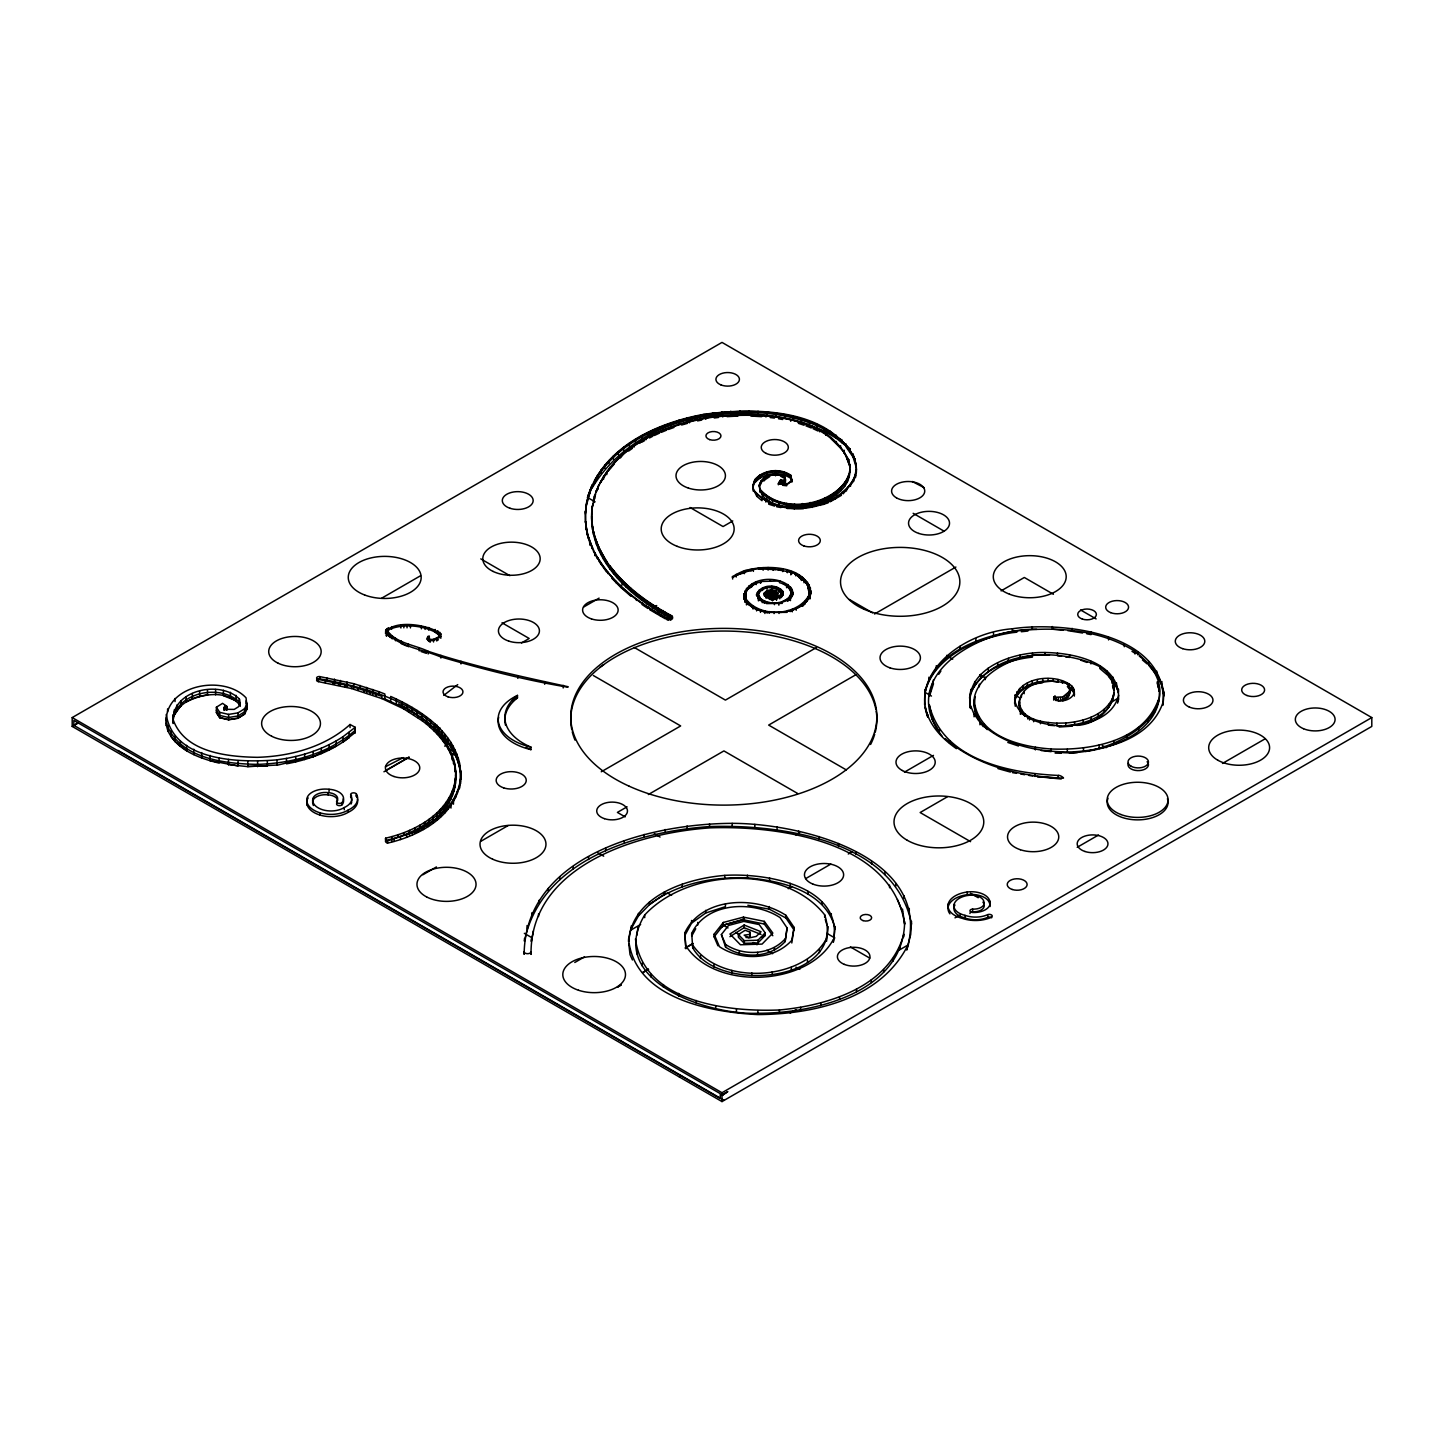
<?xml version="1.0" encoding="UTF-8"?>
<svg xmlns="http://www.w3.org/2000/svg" width="1444" height="1444" viewBox="0 0 1444 1444"><rect width="100%" height="100%" fill="white"/><g stroke="black" fill="none" stroke-linecap="round" stroke-linejoin="round"><path stroke-width="1.5" d="M439.193 634.62L438.416 637.057L433.579 639.313L430.258 639.493L428.489 638.302L429.319 636.118L428.236 636.226A2.04 1.173 0 0 0 427.821 636.678L426.666 639.06L429.139 640.739L433.218 640.522L439.554 637.49L440.817 633.844C429.68 624.819 394.934 619.133 385.71 631.894C399.049 646.822 421.991 649.132 439.752 656.551C481.809 668.933 524.677 679.98 567.781 687.2A2.04 1.173 0 0 0 568.232 686.766C521.988 676.694 473.794 666.442 428.182 651.298C415.078 644.927 395.963 643.284 387.209 630.505C401.631 622.779 425.691 625.126 439.193 634.62L439.193 637.273L438.272 633.194M440.817 638.302L440.817 633.844M911.543 921.398L910.695 934.503L906.724 950.062C934.773 855.895 800.391 823.279 732.18 823.351C651.786 823.549 525.093 854.018 524.136 954.34L524.136 951.668A3.448 1.986 0 0 0 527.547 953.69A3.448 1.986 0 0 0 531.031 951.722L531.031 954.394C529.966 865.479 638.086 832.701 710.195 827.863C778.027 825.427 892.518 841.022 904.648 924.196L902.482 909.034M585.47 522.818L585.452 510.923L585.542 521.934M609.928 568.99L609.928 565.867C626.01 587.185 648.103 603.249 671.514 615.667L671.514 618.808C631.479 597.924 588.213 560.723 591.805 511.05L591.805 514.19L592.329 505.96L591.805 512.53M591.661 519.28L591.805 511.537M1163.972 692.037L1163.016 705.105C1169.261 633.483 1063.632 621.137 1012.497 628.754C947.914 633.573 884.757 698.499 956.415 748.66M924.593 704.69L924.936 689.42M1036.756 629.349C983.508 627.31 894.107 674.655 942.318 736.494M745.411 594.747L746.223 591.246L746.223 601.986L746.223 599.314C760.338 617.851 796.384 616.209 808.478 596.083L808.478 598.755L809.344 591.426L807.81 585.163L808.875 588.683M810.716 594.26C808.658 566.481 769.832 564.622 748.75 569.73C742.469 569.604 720.123 583.719 740.989 573.286L753.858 569.55L750.862 571.03M745.988 937.571L749.653 937.066L750.014 932.174L745.176 930.261L738.371 934.557L738.371 937.228L744.346 943.347L757.938 942.896L765.176 935.495L765.176 932.824L759.147 924.539L743.804 921.398L728.516 925.46L721.368 934.557L725.61 947.156C743.516 959.033 770.32 957.932 785.139 941.578L787.088 927.951L780.085 917.608C753.587 900.208 706.513 901.778 691.694 933.42L692.705 947.715C717.867 994.104 847.123 982.064 824.668 914.792C784.128 863.638 687.434 868.819 644.71 914.973C604.729 981.108 708.805 1015.493 757.865 1013.255C814.615 1013.453 903.818 992.371 904.648 921.525M455.401 778.731L455.672 774.724C456.99 792.846 447.062 809.976 433.2 821.022L433.2 816.095C444.608 806.763 453.723 793.659 455.401 778.731L455.401 783.659M455.672 776.98C453.741 812.755 417.063 833.549 385.656 840.426L385.656 838.17C402.786 834.199 419.5 827.268 433.2 816.095M455.618 772.955C454.21 751.277 439.03 733.426 422.37 720.881L422.37 718.625C442.099 732.848 461.25 753.822 460.708 779.688L460.636 770.609L460.419 783.839L460.708 774.778M1055.149 751.728C1110.815 761.331 1205.289 705.719 1134.731 651.208C1098.722 628.591 1053.669 626.353 1012.497 631.425C977.263 637.436 934.449 653.554 924.936 692.091M1159.333 693.409C1159.983 713.769 1143.955 729.653 1127.132 738.552A96.676 55.811 0 0 1 1099.155 748.913M757.089 595.433L758.389 598.195L764.923 603.249L758.389 599.025L757.378 592.582C762.522 584.477 776.782 583.881 782.756 591.3L782.973 594.964L780.987 597.581L782.973 594.964M758.605 598.015L758.605 595.343L759.779 600.505L758.858 595.451M585.452 512.385L586.914 500.436L585.452 514.046M343.203 798.875A16.317 9.422 0 0 1 342.228 804.633A2.942 1.697 0 0 1 338.564 805.572A2.942 1.697 0 0 1 336.669 803.532L337.336 800.138A10.415 6.011 0 0 0 329.99 792.828L326.127 792.467A12.635 7.292 0 0 0 313.077 797.936L312.644 800.03A18.898 10.92 0 0 0 322.842 809.831A17.671 10.198 0 0 0 342.571 808.478L346.037 806.618A19.476 11.245 0 0 0 351.325 796.167L350.712 794.904A2.942 1.697 0 0 1 352.805 792.9A2.942 1.697 0 0 1 356.379 794.001L356.379 796.258A25.36 14.639 0 0 1 357.065 797.684M312.752 798.965L312.644 802.268A18.898 10.92 0 0 0 313.438 805.517M772.739 596.3L772.883 593.538L771.168 593.484L771.078 595.145L774.706 595.289L773.894 592.744L769.273 592.852L768.009 595.469L769.273 592.04L773.894 591.914L774.706 597.13M387.209 633.176L387.678 629.367M1015.276 706.297C1010.403 677.868 1054.337 671.099 1071.683 685.9C1081.412 696.188 1061.087 705.701 1053.831 698.138C1054.427 693.373 1057.188 700.34 1053.994 699.438L1053.994 696.766M1014.609 703.427L1015.15 695.557M1021.774 713.968C1014.193 701.658 1023.471 686.496 1036.738 683.68M1019.247 704.744L1019.789 698.156M1019.247 705.972L1019.789 702.055M826.528 941.344L828.26 926.669M835.21 926.488L833.314 942.192C844.523 885.461 765.374 872.826 724.762 875.389C685.9 878.674 632.31 895.803 628.537 941.47L631.335 925.803M426.106 826.239C442.622 815.409 458.181 799.471 460.419 778.93M460.419 781.168C455.383 816.401 419.139 836.004 387.515 843.115A3.899 2.256 0 0 1 385.656 840.426M759.345 484.967C760.194 508.342 793.099 508.432 810.301 505.581C828.405 502.368 850.48 490.238 849.993 469.264C844.361 507.115 782.756 517.746 759.923 490.617L759.345 484.967C762.017 474.715 776.619 471.61 784.814 477.043L785.428 479.787L783.839 480.924L780.717 479.805M855.769 476.051L856.364 469.426L853.53 481.267L843.115 493.866M970.982 689.311L969.592 697.47L970.603 708.499C963.022 668.554 1013.165 651.605 1045.023 652.526C1073.018 652.778 1118.54 661.803 1118.595 697.127M987.281 729.617C945.658 689.023 1010.872 650.287 1049.445 655.215M975.278 696.586L974.231 703.932L975.241 712.217L978.653 720.412M585.975 507.133L588.231 495.22L592.094 484.949L586.914 503.559M592.329 506.447L594.08 500.653M592.329 507.44L595.632 493.974M785.139 941.578L787.088 927.951M684.763 932.914L685.9 948.6L684.763 932.914C701.838 896.796 755.699 895.406 785.915 915.316L794.11 927.409L791.799 940.315C773.731 960.188 741.151 961.108 719.455 946.686L714.112 934.178L723.3 922.463L743.461 917.12L764.309 921.362L772.829 933.077L762.089 944.087L740.447 944.773L729.924 933.997L744.129 925.026L761.042 931.741L756.241 936.398L748.57 938.059L744.165 935.152L749.653 934.394M791.799 942.986L794.11 927.409M911.543 924.07C895.045 839.722 780.175 824.181 709.509 826.564C637.075 831.654 540.868 859.776 524.443 941.235L524.443 938.564M533.396 930.983L531.32 941.488L531.32 938.817M782.991 601.39L789.11 598.357L791.276 592.419L790.734 597.726L790.734 595.054C784.399 604.856 768.027 605.487 759.779 597.834M790.446 600.614L790.446 597.942L787.594 601.119L792.214 596.083L792.792 592.419L792.792 595.09L792.196 589.567C781.475 573.34 742.848 576.355 743.913 599.386M636.768 935.459L638.086 926.669M750.05 935.369L749.653 937.066L750.014 932.174M1055.293 696.098C1053.903 705.159 1067.567 699.004 1069.336 694.185L1069.607 687.597L1066.538 683.192L1067.585 683.788C1050.185 678.554 1023.958 679.456 1015.15 698.228M1069.336 694.185L1069.787 689.6M166.222 719.906C167.305 683.878 224.524 674.655 246.058 697.849L247.267 708.842L246.058 703.048M180.825 705.809L174.291 714.979L173.063 720.159C172.684 689.546 220.643 679.871 239.415 699.058L240.3 706.188L239.415 702.145C221.185 684.203 179.688 691.405 173.063 717.83M586.914 501.898C601.101 447.062 661.551 421.576 712.794 414.392C745.032 410.186 778.533 411.883 809.362 422.749C830.878 430.637 857.646 446.25 856.364 472.549M593.231 501.375L594.513 495.833L594.513 498.974M224.993 706.621C229.704 717.957 224.235 697.759 225.065 709.311L234.217 709.401L238.422 706.802L240.3 703.102M1112.385 698.625L1114.01 692.705C1112.349 715.628 1085.184 724.22 1065.726 725.682L1065.726 723.011C1083.343 721.477 1103.776 715.574 1112.385 698.625L1112.385 701.297M1118.649 695.268C1112.151 721.224 1079.769 726.747 1056.9 725.845L1056.9 723.173C1042.73 722.451 1021.125 719.906 1019.247 702.073M1117.566 701.91L1118.649 697.939M1117.566 703.138L1118.649 699.167M743.895 594.675L749.003 586.697L756.205 582.78L761.187 582.293M743.895 596.516L747.848 588.701L757.017 582.69L753.335 584.351M635.45 938.907C643.609 1002.461 728.209 1012.1 779.417 1009.97C827.953 1005.529 889.504 986.812 903.836 934.069L903.836 936.741M312.752 801.221L313.077 800.193A12.635 7.292 0 0 1 326.127 794.723L329.99 795.066A10.415 6.011 0 0 1 337.661 800.536M430.258 639.493L430.258 642.165L428.489 640.974L428.651 638.717M924.936 693.319C928.853 674.077 943.816 659.709 960.152 650.089A117.866 68.049 0 0 1 1012.497 632.653L1016.901 632.183M929.575 695.882L933.51 683.698M588.231 495.725C603.827 446.701 657.02 422.803 704.004 414.284C754.382 407.605 828.459 407.298 855.083 459.445M594.513 496.339C610.577 446.322 666.244 423.363 714.257 416.504C759.652 412.37 832.213 413.056 849.866 464.914M752.92 485.202L754.869 479.588C763.461 469.625 780.049 467.712 790.77 475.238L792.142 481.809L790.77 475.726C780.049 468.199 763.461 470.112 754.869 480.094M752.92 486.195C757.36 471.177 779.218 468.434 790.77 476.719M753.407 491.339L752.92 487.837L754.869 479.588M759.345 485.455C762.017 475.202 776.619 472.098 784.814 477.531M759.345 486.447L760.862 482.44L769.58 476.719L769.58 475.257M974.231 700.033C977.335 736.512 1020.98 746.873 1051.106 748.985C1090.437 750.627 1143.016 741.674 1158.377 699.853L1158.377 702.524M1163.016 702.434C1150.489 739.166 1106.393 750.104 1071.737 751.927C1039.319 752.306 1003.742 745.862 979.953 722.126L979.953 724.798M596.192 491.339C615.415 444.951 667.669 423.688 714.257 416.991C760.338 412.424 823.964 413.995 848.819 460.076M598.249 487.368L596.192 492.314L596.192 490.834M1015.15 699.474C1020.98 685.196 1038.759 682.073 1052.477 681.171M385.674 632.995L387.461 630.938M970.982 691.983C994.23 648.627 1058.127 647.869 1098.306 665.901C1130.76 684.546 1107.981 724.292 1076.682 725.375M769.724 594.35L770.428 592.87L769.724 597.022L769.724 594.35L775.049 595L776.349 593.177L774.814 591.318L771.349 590.578M592.094 488.072C640.775 406.269 764.399 394.248 841.852 440.185M227.286 706.658L222.575 703.354L216.383 707.217L216.383 712.632L219.723 717.74L228.603 719.816L237.917 718.318L244.541 714.22L244.541 708.805L247.267 703.427M244.541 714.22L247.267 708.625M802.702 603.592L802.702 606.263L809.958 596.282L809.958 598.953L810.86 590.578L808.55 599.025C802.268 608.014 790.879 611.534 780.428 612.437M207.485 694.943C194.344 696.477 180.013 702.416 174.291 715.195L174.291 709.78M684.763 935.586L691.568 923.149L705.719 912.987L725.429 906.651L725.429 903.98M695.737 928.745L691.694 936.091L691.694 933.42M631.335 928.474L638.374 916.038L649.475 904.612L665.955 892.988M906.724 947.39C878.854 999.88 812.467 1014.338 757.649 1014.572C709.473 1012.226 634.151 997.948 628.537 938.799M594.639 480.383C618.7 439.012 667.507 419.969 712.794 413.417C759.743 408.345 816.907 411.107 850.047 449.337M1055.546 697.199L1062.784 696.929L1069.336 691.514M336.669 803.532L337.336 802.395M759.923 492.278L759.923 489.137C781.511 514.226 830.499 506.339 847.411 478.794L847.411 481.935M761.963 499.173L761.963 500.653L756.8 496.339L753.66 489.931C777.738 519.046 833.982 511.194 853.53 479.787L853.53 481.267M784.814 477.043L785.428 480.78C782.612 484.57 778.894 478.09 778.388 484.769L780.699 479.552L781.366 483.614L785.428 482.44L785.428 479.3L783.063 480.69L780.843 480.058M780.699 480.04L778.388 483.776L786.673 484.787L792.142 480.816M692.705 947.715L692.705 945.044C720.231 985.747 802.575 981.559 826.528 938.672M833.314 939.521C807.756 986.559 715.051 990.746 685.9 945.946M938.78 674.294L940.892 671.027M606.787 472.928L600.704 482.476L600.704 480.996M775.049 595.831L776.349 594.007L774.814 592.148L771.349 591.408L771.349 589.657L766.782 590.65L764.255 593.069L764.255 595.722L769.832 592.654M773.1 597.04L776.168 596.553L777.991 593.159L775.897 590.632L771.349 589.657M776.349 593.177L775.049 597.672L775.049 595M776.168 596.553L777.991 593.159M757.378 593.412C762.522 585.307 776.782 584.694 782.756 592.13M757.378 595.253L760.555 590.416L767.414 587.365L775.933 588.592L782.756 593.971L782.756 591.3M763.515 588.52L758.858 592.78L758.605 596.173L762.233 600.83L765.717 601.661M766.114 598.213L766.114 595.542L772.45 598.159L776.511 597.726L781.439 593.971M779.76 597.04L781.439 594.802L781.258 591.535L779.291 589.332L775.933 588.592M607.996 471.376L614.422 463.777M717.921 945.784L714.112 936.849L723.3 925.135L744.544 918.926M651.406 431.666L648.573 435.131L648.573 431.991M738.371 934.557L744.346 940.676L757.938 940.224L765.176 932.824M355.17 727.271L354.719 733.119L355.17 727.271L350.062 724.491C324.972 747.053 290.479 756.331 257.357 757.324C227.34 756.8 184.922 752.45 173.19 719.798L173.19 722.884M355.17 730.357C328.546 753.714 292.392 763.334 257.592 764.363C224.939 763.84 178.912 758.804 166.367 723.227M355.17 732.487L342.932 742.162L342.932 736.747L354.719 727.704M754.869 482.729C763.461 472.766 780.049 470.834 790.77 478.379L791.673 481.773M764.255 593.881L766.782 591.462L771.349 590.488L775.897 591.462L777.991 593.971M765.789 595.939L765.789 593.267L767.811 591.354L767.811 594.025M765.789 594.098L767.811 592.184M800.788 606.318L806.528 601.661M620.397 457.947L623.573 453.633M753.66 490.437C778.406 520.472 841.04 511.79 855.48 474.661L855.48 477.783M721.368 934.557L725.61 944.484C743.516 956.361 770.32 955.26 785.139 938.907M443.759 695.394L457.73 684.618M732.541 576.463L732.668 579.044M732.668 577.185L733.714 576.986M778.388 483.289L786.673 484.3L792.142 480.329M722 1095.4L727.65 1091.718L722 1095.4L725.61 1092.783M632.364 448.344L628.7 450.997L628.7 449.517M349.105 737.559C330.965 751.62 308.89 759.652 286.49 763.822L286.49 758.407C306.399 754.725 325.929 747.902 342.932 736.747M788.045 610.415L788.045 611.227C797.918 608.935 809.958 602.274 809.344 590.596L809.218 596.029M385.656 838.17A3.899 2.256 0 0 0 387.515 840.877L412.515 832.719L433.019 821.094L433.019 823.351M600.09 667.092L603.664 664.673M438.416 639.728L436.611 640.937L436.611 638.266M835.21 929.16C826.6 891.183 780.969 880.678 747.414 877.844C713.192 876.634 677.146 883.313 649.475 904.612L649.475 901.94M830.156 501.79L841.419 495.31M729.924 936.669L744.129 927.698L761.042 934.412M216.383 707.217L219.723 712.325L228.603 714.401L237.917 712.903L244.541 708.805M244.541 714.022L237.917 718.101L228.603 719.599L219.723 717.524L216.383 712.415M421.449 829.163L424.626 827.25L424.626 822.322M656.695 605.541L652.814 607.816L652.814 604.675M641.569 442.351L644.674 440.564M449.788 751.403L452.423 749.887M72.2 717.578L722 342.408L1371.8 717.578L1371.8 726.422L722 1101.591L72.2 726.422L72.2 717.578L722 1092.729L1371.8 717.578M73.843 725.339L720.249 1098.541L720.249 1093.631L73.843 720.43L73.843 725.339L77.741 723.101M72.2 726.422L78.048 723.047M381.794 598.123L420.529 575.759M684.131 423.561L695.755 416.847M521.446 642.959L529.19 638.483L502.025 622.797M583.611 607.058L599.116 598.123M620.415 585.813L624.295 583.575M732.758 520.959L723.065 526.555L690.088 507.512M765.681 501.952L771.493 498.595M385.674 770.536L408.923 757.125M383.942 771.782L409.121 757.252M657.435 613.899L663.229 610.541M444.662 746.115L448.524 743.895M422.875 874.775L436.431 866.942M480.978 841.22L508.107 825.571M601.264 771.782L680.666 725.935L593.358 675.521M816.438 647.544L725.411 700.105L634.223 647.453M874.541 614.007L955.892 567.041M627.075 806.817L617.4 812.412L625.162 816.889M648.374 794.525L723.913 750.916L797.648 793.478M855.823 674.763L768.659 725.087L846.274 769.887M1001.071 590.885L1024.319 577.474L1053.416 594.278M574.784 962.48L584.459 956.885M630.956 930.044L640.631 924.449M795.77 834.885L799.651 832.646M904.431 772.161L933.474 755.374M617.4 987.082L621.263 984.844L617.599 987.191M642.58 972.534L648.374 969.177M685.178 947.932L692.921 943.455M720.051 927.806L723.913 925.568M642.779 972.66L648.591 969.303M685.395 948.058L693.138 943.582M720.249 927.932L724.13 925.694L728.011 927.932M788.243 888.692L792.106 886.454M805.662 878.62L830.841 864.09M848.278 854.018L852.159 851.779M947.246 796.871L920.135 812.539L970.585 841.653M1111.88 701.838L1117.692 698.481M679.384 1076.989L681.514 1075.762M790.175 1013.02L795.987 1009.681M898.836 950.296L908.511 944.701M954.989 917.861L960.801 914.521M1077.206 847.303L1098.523 835.011M1222.472 763.443L1265.088 738.841M433.417 727.541L437.243 725.267M451.936 755.519L454.643 753.967M451.737 755.086L454.445 753.569M451.611 754.851L454.318 753.335M449.066 750.194L451.737 748.732M436.431 730.285L440.33 728.173M451.286 754.237L454.012 752.757M801.384 605.957L805.192 603.917L805.192 601.245M336.235 746.079L313.186 756.566L277.013 765.266L277.013 759.851L286.49 758.407M649.457 437.965L652.706 436.268L652.706 434.788M385.386 766.8L403.327 757.577M239.415 699.058L239.415 704.473C226.203 689.709 201.835 693.625 186.023 702.145L186.023 696.73M778.857 603.339L787.594 600.289M776.511 598.556L780.987 596.751M654.421 435.474L659.529 433.092M736.223 575.181L745.05 572.618M1062.784 700.827L1068.307 697.145L1069.787 693.499A18.646 10.758 0 0 0 1069.607 691.514M661.298 432.352L666.623 430.15M989.718 900.948A18.519 10.704 0 0 0 967.155 892.013A24.801 14.314 0 0 0 948.221 903.98A23.555 13.61 0 0 0 962.264 918.348A25.36 14.639 0 0 0 991.107 917.409A2.942 1.697 0 0 0 991.703 915.099A2.942 1.697 0 0 0 987.732 914.63L985.873 915.388A19.476 11.245 0 0 1 967.065 915.983L962.859 914.738A17.671 10.198 0 0 1 954.069 904.449A18.898 10.92 0 0 1 966.668 895.623L970.224 895.154A12.635 7.292 0 0 1 983.526 900.442L984.212 902.662A10.415 6.011 0 0 1 974.736 909.106L972.642 909.106A2.942 1.697 0 0 0 969.953 910.821A2.942 1.697 0 0 0 972.696 912.5A16.317 9.422 0 0 0 989.718 900.948L989.718 903.619A16.317 9.422 0 0 1 990.097 906.543M991.703 917.77A2.942 1.697 0 0 0 987.732 917.301L985.873 918.059A19.476 11.245 0 0 1 967.065 918.655L961.253 916.796A17.671 10.198 0 0 1 954.069 907.121L954.069 904.449M761.602 936.921L765.176 935.495M668.482 429.464L674.005 427.442M822.611 504.714L828.423 502.638M744.31 571.86L749.346 570.542M790.121 611.606L793.063 609.909M971.27 912.048L974.736 911.778A10.415 6.011 0 0 0 984.212 905.334M687.543 423.345L681.64 424.987L681.64 423.507M782.305 603.357L766.457 603.61M772.829 935.748L764.309 924.034L743.461 919.792L723.3 925.135L723.3 922.463M701.712 420.096L697.596 420.89L697.596 419.41M787.07 612.346L769.129 612.418M760.627 581.481L779.977 580.993M768.009 594.639L771.547 596.462L776.168 595.722M1037.37 683.517L1042.712 682.669M763.262 568.431L748.75 569.73M774.706 594.459L771.078 594.332L772.883 594.368L772.648 592.816L772.702 595.578M1072.351 726.133L1059.102 727.036M718.516 417.478L714.257 417.966L714.257 416.504M772.323 599.892L777.161 598.538L772.323 599.892L769.237 599.242M1021.305 631.732L1027.911 631.046M166.222 714.491C173.533 761.493 239.993 762.955 277.013 759.851M228.459 764.616L247.79 766.62L277.013 765.049M727.09 416.648L737.902 416.053M267.357 766.024L247.79 766.403M787.124 508.487L803.424 508.649L803.424 507.187M772.648 593.646L770.428 593.701L769.724 595.181L771.944 595.506M770.428 595.542L772.648 595.488M1056.9 723.173L1065.726 723.011M945.387 738.768C977.606 766.638 1021.269 776.511 1062.874 778.135C1066.177 778.948 1055.456 771.547 1058.524 778.117L1037.117 776.601L1061.232 779.002M773.045 568.449L758.208 567.997M776.024 569.64L758.515 568.846M750.898 416.053L761.656 416.666M939.43 729.364L939.43 732.036L932.535 719.816L929.232 704.564C942.228 760.122 1009.807 773.244 1058.524 775.446M1061.286 725.863C1043.85 724.798 1018.291 719.942 1014.609 699.528M1054.752 725.682L1048.362 725.177L1048.362 722.505M1063.362 630.216L1052.387 629.223L1052.387 626.552M1067.748 630.613L1082.639 633.013M782.72 569.766L772.865 569.315M1041.268 750.555L1051.106 751.656L1051.106 748.985M782.54 485.274L786.673 485.78L786.673 484.3M210.156 760.609L238.043 765.988L238.043 760.591M770.175 417.551L774.399 418.074L774.399 416.612M1061.521 656.28L1057.513 655.72L1057.513 653.049M1065.528 656.839L1069.535 657.417L1069.535 654.746M744.761 602.22L744.761 599.549C749.544 608.249 760.194 611.299 769.417 612.382M759.797 610.487L767.54 612.978M422.37 720.881L403.67 708.86L381.974 698.625L381.974 696.369L351.56 686.297L318.456 679.402A2.509 1.444 0 0 1 316.723 677.597A2.509 1.444 0 0 1 319.846 676.604L353.654 683.662L378.87 691.676L384.844 693.986L384.844 698.914L405.367 708.499M381.974 698.625L351.56 688.553L318.456 681.64A2.509 1.444 0 0 1 316.723 679.853A2.509 1.444 0 0 1 319.846 678.861C373.599 688.644 444.788 708.571 460.239 768.713M791.637 572.293L777.594 569.802M1012.443 772.63L1016.54 773.316M1020.637 774.02L1024.735 774.724M1028.832 775.41L1032.929 776.114M778.533 418.778L782.666 419.5L782.666 418.02M747.848 905.244L769.327 909.178L785.915 917.987L794.11 930.08M776.655 506.754L780.969 507.566M1086.827 633.826L1091.032 634.62L1091.032 631.949M764.255 593.069L764.652 595.885L767.703 598.105L772.45 598.989M771.349 592.329L775.897 593.303L777.991 595.812M771.349 593.249L774.814 593.989L776.349 595.849M764.923 602.419L769.887 602.671M167.937 730.935C177.161 750.393 199.561 758.353 219.127 763.1L219.127 757.685M764.851 611.66C756.873 609.837 746.656 605.884 745.411 596.643M997.93 768.587L1010.367 772.053M235.968 695.304L235.968 700.701L223.423 695.701L223.423 690.286M810.373 588.538C806.961 578.394 796.204 573.503 786.637 570.849L786.637 571.662M774.67 506.104L768.731 504.173L768.731 502.692M804.109 425.24L798.514 423.381L798.514 421.919M1007.804 742.451L1018.489 746.006M366.758 692.416L366.505 687.416M421.016 651.497L426.395 653.356M792.196 590.397L787.774 585.307L779.327 582.6M1080.798 660.179L1086.899 662.435M383.707 698.463L384.844 698.914M805.969 425.854L811.275 427.965M406.63 645.991L401.342 643.699L401.342 641.028M460.636 772.865C458.795 734.671 422.334 710.502 390.674 696.441L390.674 701.351M813.044 428.669L818.026 431.016M440.817 636.515L435.204 632.129L435.204 629.458M850.245 449.283L836.383 438.38L823.91 430.727L823.91 427.586M912.193 481.466L924.178 487.693M398.49 703.878C427.225 718.228 458.452 744.165 455.672 779.652M798.225 575.705L794.705 573.828L806.185 582.564L810.86 593.249M784.814 478.524L781.168 476.52L781.168 475.04M593.159 550.561L597.563 558.954L597.563 557.492C613.79 584.333 639.836 603.754 667.128 618.321A3.177 1.841 0 0 0 671.622 618.267A3.177 1.841 0 0 0 671.514 615.667M649.728 609.711L665.467 618.898M791.276 593.249L789.128 587.275L783.28 584.008M594.784 555.597L594.784 552.474C609.909 582.383 638.284 603.213 667.128 618.808A3.177 1.841 0 0 0 671.622 618.754A3.177 1.841 0 0 0 671.514 616.155C637.364 597.996 603.195 570.705 593.484 531.428L593.484 534.569M738.389 412.406L742.27 414.645M913.149 513.306L944.196 531.23M1080.581 609.964L1096.104 618.916M849.325 599.441L872.609 612.888M946.903 655.775L952.715 659.132M979.88 674.817L985.711 678.175M1014.807 694.979L1020.619 698.354M1102.259 745.483L1106.14 747.721M587.329 497.386L595.09 501.862M756.259 594.928L760.14 597.166M925.622 692.705L931.452 696.062M480.798 558.882L509.894 575.687M970.476 893.258L978.238 897.735M654.258 833.693L660.07 837.051M827.087 933.474L834.849 937.95M850.354 946.921L869.757 958.112M597.87 852.808L603.7 856.166M667.724 893.132L671.604 895.37M735.772 932.409L739.653 934.665M753.226 942.499L757.107 944.737M766.818 950.332L772.63 953.708M795.915 967.137L799.796 969.375M524.334 933.347L532.096 937.824M118.011 750.411L420.745 925.207M421.395 925.568L724.13 1100.364M1131.97 651.352L1135.814 653.663M413.887 713.354L417.172 715.394L417.172 710.466M417.551 715.628L421.883 718.534L421.883 713.607M1118.504 689.113L1118.504 691.784L1112.728 679.492L1099.805 668.5L1099.805 665.828M387.263 629.999L388.147 635.306L392.299 638.826L392.299 636.154M849.866 465.889L844.144 451.701L831.383 438.994L831.383 437.514M1074.228 690.106L1074.426 694.835L1073.325 690.665L1069.282 686.586L1069.282 683.914M1069.282 687.831L1073.325 691.893L1074.426 696.062M1139.298 656.136C1151.897 665.323 1162.637 678.662 1163.972 694.708M1142.421 659.962L1147.096 663.879M786.601 585.867L792.196 592.239M611.877 576.824L611.877 578.286L620.848 587.455L630.92 596.21L630.92 594.729M1108.505 676.424L1116.537 686.803L1118.504 693.012M804.019 580.921L807.557 584.892L807.557 582.221M1148.648 665.179L1156.77 675.07L1161.897 685.413L1163.972 695.936M1019.915 706.098L1019.915 708.769L1023.724 715.177M856.364 469.914L856.22 464.156L856.22 467.296L853.025 456.954L846.256 447.207L846.256 444.066M1067.369 686.532L1068.741 688.283L1068.741 685.611M606.57 571.986L598.592 560.615M970.603 705.827L974.068 714.13L983.22 726.621M386.071 635.396L386.649 636.244L386.649 633.573M216.383 710.304L219.723 715.412L228.603 717.487L237.917 715.989L244.541 711.892L247.267 706.513L246.058 700.918M759.923 489.624C782.197 515.58 836.906 506.79 849.18 474.083L849.18 477.224M807.81 585.993L806.185 582.564M606.606 561.608L598.52 546.987L594.802 536.987M350.712 794.904L351.325 798.424A19.476 11.245 0 0 1 351.794 800.68M592.347 547.89L588.538 537.114L590.271 545.417L590.271 542.276L594.784 552.962M632.436 959.971L630.017 954.538L628.79 943.654M897.41 899.486L902.482 911.706M856.22 464.661L853.025 453.831L853.025 456.954M846.906 457.983L849.523 465.943M807.81 587.834L809.344 593.267M1112.566 685.178L1113.866 689.257L1113.866 686.586M1112.566 686.405L1113.866 690.485M743.913 596.715L744.761 600.361L748.858 604.747M825.264 919.449L827.069 925.387M166.367 725.357L167.937 731.151L167.937 725.736M784.814 480.184L785.428 482.44M925.135 706.802L927.355 715.249M925.135 708.047L927.355 716.495M588.538 537.601L587.167 531.915L588.087 538.522M792.196 589.567L792.792 593.249M791.276 595.09L790.482 586.878M1157.276 681.712L1159.333 692.181L1159.333 689.51M1157.276 682.94L1158.088 687.127M593.484 532.908L591.896 521.266L591.896 524.389M587.167 532.403L586.174 526.681L587.167 535.038M765.789 593.267L766.114 596.372L768.623 597.365M753.66 491.411L752.92 484.715L752.92 487.837M970.35 707.632C966.415 689.113 982.245 673.716 997.678 666.532A74.998 43.302 0 0 1 1032.424 657.128M586.174 529.822L585.542 521.428L587.167 533.396L592.347 548.882L592.347 547.402M1069.787 692.272L1069.607 687.597M591.661 516.158L591.896 522.728M849.993 472.405L849.866 464.427L849.866 467.549M173.063 714.744L173.154 723.534M166.222 717.578L166.367 725.574L166.367 720.159M743.895 593.845L743.913 597.545M1161.897 681.514L1161.897 684.185M1156.77 671.171L1156.77 673.843M1154.46 709.816L1154.46 712.488M1148.648 661.28L1148.648 663.951M1147.763 719.094L1147.763 721.765M1138.558 727.433L1138.558 730.104M1137.746 652.146L1137.746 654.818M1134.731 651.208L1134.731 653.879M1127.132 734.653L1127.132 737.324M1124.262 644.06L1124.262 646.731M1116.537 682.904L1116.537 685.575M1113.847 740.555L1113.847 743.227M1112.728 676.821L1112.728 679.492M1111.916 680.467L1111.916 683.138M1109.1 704.167L1109.1 706.838M1108.559 637.255L1108.559 639.927M1107.115 671.081L1107.115 673.752M1104.335 709.203L1104.335 711.874M1099.155 744.996L1099.155 747.667M1098.252 713.589L1098.252 716.26M1091.086 717.217L1091.086 719.888M1090.96 661.262L1090.96 663.933M1083.487 747.92L1083.487 750.591M1083.09 720.033L1083.09 722.704M1074.553 721.964L1074.553 724.635M1073.325 687.994L1073.325 690.665M1072.134 628.339L1072.134 631.01M1071.683 685.9L1071.683 688.571M1068.307 693.246L1068.307 695.918M1067.315 749.237L1067.315 751.909M1066.791 694.744L1066.791 697.416M1064.914 695.99L1064.914 698.661M1062.784 696.929L1062.784 699.6M1062.405 680.629L1062.405 683.301M1060.528 697.578L1060.528 700.232M1058.253 697.921L1058.253 700.593M1058.037 679.474L1058.037 682.146L1053.217 681.424L1053.217 678.752M1056.124 697.975L1056.124 700.647M1055.889 697.705L1055.889 700.376M1054.661 696.207L1054.661 698.878M1053.705 697.416L1053.705 700.087M1048.055 678.499L1048.055 681.171M1045.023 652.526L1045.023 655.197M1042.712 678.77L1042.712 681.442M1040.42 721.079L1040.42 723.751M1037.37 679.601L1037.37 682.272M1035.366 747.216L1035.366 749.887M1034.987 773.785L1034.987 776.457M1033.633 719.094L1033.633 721.747M1032.424 653.229L1032.424 655.901M1032.316 626.678L1032.316 629.349M1032.189 681.008L1032.189 683.68M1029.482 717.325L1029.482 719.996M1027.767 716.296L1027.767 718.968M1027.37 682.976L1027.37 685.647M1024.698 713.715L1024.698 716.386M1024.139 691.062L1024.139 693.734M1023.092 685.467L1023.092 688.138M1021.774 710.069L1021.774 712.74M1021.449 694.438L1021.449 697.109M1020.366 711.675L1020.366 714.347M1020.096 655.161L1020.096 657.832M1019.518 688.445L1019.518 691.116M1016.829 691.838L1016.829 694.51M1012.497 628.754L1012.497 631.425M1008.381 658.32L1008.381 660.991M997.678 662.634L997.678 665.305M993.49 632.761L993.49 635.414M988.274 668.031L988.274 670.702M987.732 914.63L987.732 917.301M985.133 677.019L985.133 679.691M984.357 724.274L984.357 726.946M980.53 674.384L980.53 677.056M979.303 684.149L979.303 686.821M978.653 716.513L978.653 719.184M975.873 638.609L975.873 641.28M975.241 708.318L975.241 710.989M974.682 681.532L974.682 684.203M974.068 714.13L974.068 716.802M972.642 909.106L972.642 911.778M967.155 892.013L967.155 894.684A24.801 14.314 0 0 0 948.221 906.651A23.555 13.61 0 0 0 949.917 913.871M964.971 915.334L964.971 918.005M960.152 646.19L960.152 648.861M949.556 740.682L949.556 743.353M948.221 903.98L948.221 906.651M946.795 655.305L946.795 657.977M936.272 665.738L936.272 668.41M933.51 679.799L929.575 694.654L929.575 691.983M932.535 717.145L932.535 719.816M928.889 677.2L928.889 679.871M927.914 714.69L927.914 717.361M909.287 908.366L909.287 911.038M903.998 895.623L903.998 898.294M900.027 946.416L900.027 949.087M895.822 883.403L895.822 886.074M893.276 958.329L893.276 961M889.576 885.082L889.576 887.753M884.955 871.905L884.955 874.577M883.638 969.556L883.638 972.227M871.58 861.31L871.58 863.981M871.31 979.862L871.31 982.534M856.509 988.996L856.509 991.667M855.985 851.798L855.985 854.469M855.083 458.939L855.083 462.08M850.552 484.769L850.552 486.231M850.047 448.849L850.047 451.99M848.819 459.589L848.819 462.73M846.509 489.462L846.509 490.942M844.668 483.343L844.668 486.466M844.144 450.221L844.144 453.344M841.672 439.517L841.672 442.658M840.986 487.621L840.986 490.761M840.607 445.763L840.607 447.243M839.542 996.757L839.542 999.429M838.423 843.495L838.423 846.166M836.383 435.24L836.383 438.38M836.329 441.521L836.329 443.001M836.383 491.574L836.383 494.714M835.372 497.765L835.372 499.245M831.311 913.619L831.311 916.29M830.914 495.13L830.914 498.27M830.444 431.251L830.444 434.391M825.806 433.778L825.806 435.258M824.668 498.18L824.668 501.303M824.668 914.792L824.668 917.463M821.997 901.688L821.997 904.359M820.679 503.92L820.679 505.4M820.752 1002.948L820.752 1005.62M819.669 430.33L819.669 431.81M819.47 949.971L819.47 952.625M819.217 836.527L819.217 839.199M817.755 500.653L817.755 503.776M816.871 424.247L816.871 427.388M812.286 505.96L812.286 507.44M810.373 587.708L810.373 590.379M810.301 502.458L810.301 505.581M809.362 421.269L809.362 424.41M809.254 584.91L809.254 587.582M808.875 587.852L808.875 590.524M807.99 891.417L807.99 894.089M807.467 959.737L807.467 962.408M807.124 598.737L807.124 601.408M805.319 579.658L805.319 582.329M804.019 580.109L804.019 582.762M802.557 577.275L802.557 579.947L799.308 577.762L799.308 575.091M802.485 503.541L802.485 506.663M801.456 418.652L801.456 421.792M801.348 577.799L801.348 580.47M800.554 1007.389L800.554 1010.06M798.658 830.968L798.658 833.639M796.204 607.599L796.204 610.27M795.662 573.16L795.662 575.813M794.525 503.83L794.525 506.952M794.344 507.512L794.344 508.992M793.225 416.413L793.225 419.536M792.287 609.169L792.287 611.841M792.214 596.083L789.11 600.199L789.11 597.527M791.637 571.463L791.637 574.134M791.33 967.209L791.33 969.863M790.807 572.203L790.807 574.874M790.734 419.789L790.734 421.269M790.77 475.238L790.77 478.379M790.175 883.331L790.175 886.002M787.774 584.477L787.774 587.148M787.305 570.055L787.305 572.726M786.673 503.288L786.673 506.411M786.601 585.037L786.601 587.708M785.915 915.316L785.915 917.987M784.706 414.536L784.706 417.677M784.254 471.665L784.254 474.805M784.146 480.238L784.146 483.379M783.839 480.437L783.839 483.578M783.478 480.581L783.478 483.722M783.063 480.69L783.063 483.83M782.72 568.936L782.72 571.607M782.612 480.726L782.612 483.866M782.161 480.708L782.161 483.83M781.745 480.617L781.745 483.758M781.366 480.473L781.366 483.614M781.258 591.535L781.439 596.643M781.06 480.292L781.06 483.415M780.482 588.773L780.482 591.444M779.76 596.21L779.76 598.881M779.417 1009.97L779.417 1012.641M779.218 501.898L779.218 505.039M779.291 589.332L779.291 592.004M778.857 602.509L778.857 605.18M778.876 611.787L779.038 613.465M777.089 826.907L777.089 829.578M776.637 586.986L776.637 589.657M776.511 597.726L776.511 600.397M775.969 413.038L775.969 416.179M775.897 590.632L775.897 593.303M775.446 470.563L775.446 473.704M775.572 474.354L775.572 475.816M774.814 591.318L774.814 593.989M774.381 602.96L774.435 604.657M774.435 947.86L774.435 950.531M774.128 611.877L774.074 613.574M773.894 591.914L773.894 594.585L769.273 594.711L769.273 592.04M773.045 567.636L773.045 570.29M772.468 499.696L772.468 502.819M772.45 598.159L772.45 600.83M772.233 593.863L772.233 596.534L771.078 597.004L771.168 593.484M772.269 971.722L772.269 974.393M771.89 586.192L771.89 588.863M770.374 579.658L770.32 581.372M769.598 877.844L769.598 880.515M769.417 611.552L769.129 613.231M769.327 906.507L769.327 909.178M768.082 567.438L768.082 570.109M767.071 411.937L767.071 415.06M766.782 496.736L766.782 499.877M766.963 586.517L766.963 589.17M766.782 590.65L766.782 593.322M766.692 471.881L766.692 475.022M765.952 415.547L765.952 417.027M764.851 610.83L764.851 613.501M764.399 477.585L764.399 480.726M764.309 921.362L764.309 924.034M763.118 567.564L763.118 570.236M762.576 587.816L762.576 590.488M762.486 493.162L762.486 496.285M762.233 600L762.233 602.671M760.862 480.978L760.862 484.101M760.627 580.65L760.627 583.322M760.519 609.711L760.519 612.382M759.562 475.112L759.562 478.253M759.255 589.946L759.255 592.618M758.389 598.195L758.389 600.866M758.046 411.197L758.046 414.32M757.938 940.224L757.938 942.896M757.865 1010.583L757.865 1013.255M757.595 952.444L757.595 955.116M757.378 414.843L757.378 416.323M757.378 592.582L757.089 596.264M756.8 494.859L756.8 496.339M756.566 608.231L756.566 610.902M756.205 581.95L756.205 584.621M755.645 608.917L751.963 606.985M754.815 824.362L754.815 827.033M753.389 568.719L753.389 571.391M753.064 606.39L753.064 609.061M752.288 583.701L752.288 586.372L749.003 588.538L749.003 585.867M751.801 972.877L751.801 975.548M750.23 586.372L746.476 591.011L746.476 588.34M748.967 410.818L748.967 413.959M747.812 601.877L747.812 604.549M747.414 875.172L747.414 877.844M746.44 602.238L746.44 604.91M745.411 593.917L745.411 599.314M744.761 591.029L744.761 593.701M744.31 571.03L744.31 573.701M744.346 940.676L744.346 943.347M744.129 925.026L744.129 927.698M743.461 917.12L743.461 919.792M739.851 410.818L739.851 413.959M739.364 951.235L739.364 953.906M736.44 1009.194L736.44 1011.865M736.223 574.369L736.223 577.04M732.18 823.351L732.18 826.022M731.765 970.44L731.765 973.112M731.404 414.825L731.404 416.305M730.754 411.179L730.754 414.302M725.61 944.484L725.61 947.156M724.762 875.389L724.762 878.06M722.776 415.493L722.776 416.973M722 1092.729L722 1101.591M721.729 411.883L721.729 415.006M715.701 1005.8L715.701 1008.472M714.112 934.178L714.112 936.849M714.04 964.592L714.04 967.263M712.794 412.912L712.794 416.053M709.509 823.892L709.509 826.564M705.845 417.803L705.845 419.283M705.719 910.316L705.719 912.987M704.004 414.284L704.004 417.424M700.502 955.838L700.502 958.509M697.741 922.391L697.741 925.062M696.261 1000.493L696.261 1003.165M695.358 415.98L695.358 419.103M691.568 920.478L691.568 923.149M689.51 421.323L689.51 422.803M687.091 825.95L687.091 828.621M686.929 417.966L686.929 421.106M682.272 884.071L682.272 886.742M678.716 420.24L678.716 423.381M678.662 993.364L678.662 996.035M670.756 422.803L670.756 425.944M667.128 618.321L667.128 619.801A3.177 1.841 0 0 0 668.572 620.252M665.233 829.488L665.233 832.159M664.944 612.057L664.944 615.18M664.276 892.031L664.276 894.702M663.446 984.591L663.446 987.263M663.067 425.619L663.067 428.76M660.522 614.693L660.522 616.173M657.832 608.05L657.832 611.191M655.666 428.688L655.666 431.828M651.136 974.447L651.136 977.119M647.977 607.058L647.977 608.538L642.057 604.549L642.057 603.069M646.948 600.722L646.948 603.863M646.208 438.182L646.208 439.662M644.71 914.973L644.71 917.644M644.204 834.415L644.204 837.087M642.165 963.202L642.165 965.874M641.822 435.528L641.822 438.651M641.407 596.715L641.407 599.856M640.035 441.774L640.035 443.254M638.374 913.366L638.374 916.038M636.858 951.235L636.858 953.906M636.371 598.953L636.371 600.433M636.1 592.6L636.1 595.722M635.396 439.265L635.396 442.387M634.187 445.564L634.187 447.026M631.046 588.376L631.046 591.517M629.331 443.182L629.331 446.322M626.263 584.044L626.263 587.185M624.277 840.697L624.277 843.368M623.627 447.297L623.627 450.42M621.75 579.64L621.75 582.762M620.848 585.975L620.848 587.455M618.321 451.557L618.321 454.698M617.527 575.127L617.527 578.268M616.209 581.445L616.209 582.925M613.375 455.979L613.375 459.12M613.574 570.542L613.574 573.665M610.415 466.827L610.415 468.289M608.827 460.546L608.827 463.668M607.834 572.095L607.834 573.575M606.787 471.448L606.787 474.589M606.606 561.12L606.606 564.243M605.668 848.188L605.668 850.859M604.675 465.221L604.675 468.361M603.556 476.177L603.556 479.318M603.574 556.301L603.574 559.442M600.921 470.022L600.921 473.163M600.884 551.428L600.884 554.55M600.668 562.438L600.668 563.9M598.249 485.888L598.249 489.029M598.52 546.5L598.52 549.622M597.581 474.914L597.581 478.054M596.498 541.518L596.498 544.641M594.802 536.482L594.802 539.623M594.639 479.895L594.639 483.018M592.509 529.497L592.509 526.356C598.737 568.792 636.1 598.033 671.514 617.148A3.177 1.841 0 0 1 672.417 618.898M589.964 490.058L589.964 493.198M588.592 856.833L588.592 859.505M588.231 495.22L588.231 498.361M585.975 505.671L585.975 508.793M573.25 866.49L573.25 869.162M563.178 685.304L563.178 687.976M559.785 877.031L559.785 879.703M548.341 888.349L548.341 891.02M544.695 681.622L544.695 684.294M539.009 900.298L539.009 902.969M538.54 913.799L538.54 916.471M531.879 912.752L531.879 915.424M505.562 725.375A63.879 36.876 0 0 1 517.475 697.885L517.475 695.394A63.879 36.876 0 0 0 530.941 747.126L530.941 749.635A63.879 36.876 0 0 1 526.049 747.342M527.024 925.55L527.024 928.221M517.818 675.72L517.818 678.391M460.997 661.28L460.997 663.951M460.239 766.457L460.239 771.385M459.77 783.063L459.77 787.991M459.481 762.324L459.481 767.251M458.741 787.179L458.741 789.435M458.38 758.226L458.38 763.136M457.351 791.258L457.351 793.514M456.954 754.147L456.954 759.075M455.618 770.717L455.618 775.627M455.6 795.283L455.6 797.539M455.203 750.122L455.203 755.032M455.221 766.71L455.221 771.619L454.481 762.703M454.77 782.72L454.77 787.648M453.777 786.691L453.777 791.619M453.434 758.732L453.434 763.659M453.47 799.272L453.47 804.182M453.145 746.133L453.145 751.061M452.441 790.626L452.441 795.554M452.044 754.797L452.044 759.706M450.979 805.409L450.979 808.08M450.763 742.216L450.763 747.126M450.763 794.507L450.763 799.434M450.347 750.88L450.347 753.136M448.705 798.333L448.705 803.243M448.362 747.035L448.362 749.274M448.091 738.353L448.091 743.263M448.109 806.979L448.109 809.218M446.052 743.227L446.052 745.465M446.304 802.088L446.304 806.997M445.149 734.563L445.149 739.472M444.878 810.68L444.878 812.936M443.47 739.472L443.47 741.729M443.561 805.752L443.561 810.662M441.9 730.844L441.9 735.754M441.268 814.29L441.268 816.546M440.907 655.377L440.907 658.049M440.6 735.808L440.6 738.046M440.438 809.308L440.438 814.236M439.752 632.201L439.752 634.873M438.398 727.216L438.398 732.126M437.803 630.739L437.803 633.411M437.46 732.198L437.46 734.454M437.315 817.755L437.315 820.011M436.99 812.773L436.99 817.683M434.644 723.661L434.644 728.588M434.066 728.678L434.066 730.935M433.579 639.313L433.579 641.984M430.619 720.213L430.402 727.487M429.337 636.533L429.337 639.205M429.085 819.289L429.085 824.217M428.688 627.472L428.688 630.144M428.489 638.302L428.489 640.974M428.363 824.271L428.363 826.528M428.182 651.298L428.182 653.97M427.821 636.678L427.821 639.349M426.503 724.13L426.359 716.856M425.077 626.732L425.077 629.404M423.399 827.268L423.399 829.524M421.359 626.154L421.359 628.826M419.879 825.21L419.879 830.119L414.807 832.827L414.807 827.899M419.229 648.212L419.229 650.883M418.11 830.101L418.11 832.34M418.002 715.466L418.002 717.722M413.435 712.415L413.435 714.654M412.515 832.719L412.515 834.957M412.244 707.434L412.244 712.343L407.136 709.419L407.136 704.51M410.421 625.234L410.421 627.905M409.464 830.39L409.464 835.318M408.652 709.455L408.652 711.712M408.399 644.096L408.399 646.768M407.046 625.18L407.046 627.851M406.63 835.119L406.63 837.358M403.851 625.198L403.851 627.869M403.67 706.603L403.67 708.86M403.869 832.683L403.869 834.939M401.829 701.694L401.829 706.621M400.909 625.342L400.909 627.996M400.493 837.285L400.493 839.524M398.021 834.758L398.021 836.997M396.342 699.004L396.342 703.932M395.457 638.067L395.457 640.739M394.104 839.199L394.104 841.455M391.938 836.581L391.938 841.509M391.613 626.624L391.613 629.295M389.826 634.331L389.826 637.003M388.887 633.465L388.887 636.136M388.58 627.671L388.58 630.342M388.147 632.634L388.147 635.306M387.461 628.266L387.624 634.512M387.515 840.877L387.515 843.115M386.613 628.916L386.613 631.588M386.017 629.602L386.017 632.273M385.674 630.324L385.566 633.772M378.87 691.676L378.87 693.914M376.144 694.113L376.144 696.351M372.769 689.474L372.769 694.402M370.187 691.965L370.187 694.221M364.087 689.961L364.087 692.199M360.152 685.467L360.152 687.723M357.877 688.066L357.877 690.322M353.654 683.662L353.654 688.589M351.56 686.297L351.56 688.553M350.062 724.491L350.062 727.577M349.105 732.361L349.105 737.758M356.379 794.001A25.36 14.639 0 0 1 348.275 810.012L348.275 812.268A23.555 13.61 0 0 1 320.135 815.102A24.801 14.314 0 0 1 306.904 800.806L306.904 803.478A24.801 14.314 0 0 0 306.76 804.904M347.065 681.983L347.065 686.911M345.116 684.673L345.116 686.911M344.268 807.539L344.268 809.777M320.135 815.102L320.135 812.864A24.801 14.314 0 0 1 306.904 798.55A18.519 10.704 0 0 1 329.052 789.272A16.317 9.422 0 0 1 342.228 802.377L342.228 804.633M340.387 680.449L340.387 685.358M338.51 683.138L338.51 685.395M336.235 740.88L336.235 746.295M334.503 679.095L334.503 684.005M332.86 681.839L332.86 684.077M329.015 744.707L329.015 750.122M329.052 789.272L329.052 791.511M328.113 792.612L328.113 794.868M326.759 677.759L326.759 679.998M325.351 680.539L325.351 682.795M321.326 748.227L321.326 753.624M319.846 676.604L319.846 678.861M318.456 679.402L318.456 681.64M313.186 751.367L313.186 756.782M304.63 754.129L304.63 759.544M295.713 756.494L295.713 761.909M267.357 760.826L267.357 766.222M257.592 761.277L257.592 766.692M247.79 761.205L247.79 766.62M237.917 712.903L237.917 718.318M230.426 692.29L230.426 697.687M228.603 714.401L228.603 719.816M228.459 759.418L228.459 764.833M226.852 706.531L226.852 709.6M226.383 706.441L226.383 709.527M225.914 706.441L225.914 709.527M225.426 706.495L225.426 709.582M224.614 706.802L224.614 709.888M224.325 707.037L224.325 710.105M224.145 707.289L224.145 710.376M219.723 712.325L219.723 717.74M215.589 689.438L215.589 694.853M210.156 755.411L210.156 760.826M207.485 689.745L207.485 695.16M201.673 752.577L201.673 757.992M199.615 691.134L199.615 696.549M193.785 749.219L193.785 754.634M192.359 693.517L192.359 698.932M186.637 745.339L186.637 750.754L175.049 741.458L170.879 736.332L170.879 731.133M180.825 700.611L180.825 706.026M180.356 741.007L180.356 746.422M176.89 705.015L176.89 710.43M175.031 698.481L175.031 701.567M175.049 736.241L175.049 741.656M167.594 708.896L167.594 711.982M1097.259 749.346A96.676 55.811 0 0 1 1085.491 751.53M1077.477 752.504A96.676 55.811 0 0 1 1069.336 753.064M1061.232 753.226A96.676 55.811 0 0 1 1055.131 753.1M670.973 620.036A3.177 1.841 0 0 1 670.215 620.234M530.941 747.126A52.76 30.45 0 0 1 517.475 695.394M530.941 749.635A52.76 30.45 0 0 1 498.667 717.253M512.494 700.575A52.76 30.45 0 0 1 517.475 697.885M954.069 907.121A18.898 10.92 0 0 1 954.953 904.991M342.228 802.377A2.942 1.697 0 0 1 338.564 803.315A2.942 1.697 0 0 1 336.669 801.276M348.275 810.012A23.555 13.61 0 0 1 320.135 812.864M350.712 797.16A2.942 1.697 0 0 1 351.524 795.572M356.072 795.861A2.942 1.697 0 0 1 356.379 796.258M351.74 801.799A19.476 11.245 0 0 1 351.018 804.037M307.373 799.344A18.519 10.704 0 0 1 308.168 797.936M357.498 799.128A25.36 14.639 0 0 1 348.275 812.268M874.703 734.22A153.064 88.373 0 0 1 870.588 744.472M575.001 740.104A153.064 88.373 0 0 1 572.257 731.819M571.806 729.761A153.064 88.373 0 0 1 705.899 631.66A153.064 88.373 0 0 1 875.822 709.094M876.201 711.152A153.064 88.373 0 0 1 875.263 732.144M969.953 913.492A2.942 1.697 0 0 1 970.729 912.337M982.931 902.157A12.635 7.292 0 0 1 983.526 903.114M967.155 894.684A18.519 10.704 0 0 1 989.718 903.619M1147.096 761.728A10.252 5.92 0 0 1 1139.569 770.554A10.252 5.92 0 0 1 1128.324 763.154M1167.438 798.749A30.432 17.563 0 0 1 1137.186 819.867A30.432 17.563 0 0 1 1108.017 798.243M628.97 786.114A153.064 88.373 0 0 0 875.263 729.491A153.064 88.373 0 0 0 667.164 634.656A153.064 88.373 0 0 0 628.97 786.114M1009.5 594.206A36.461 21.046 0 0 0 1066.123 578.069A36.461 21.046 0 0 0 1013.598 557.835A36.461 21.046 0 0 0 1009.5 594.206M863.801 609.133A59.655 34.439 0 0 0 959.321 586.39A59.655 34.439 0 0 0 877.447 550.002A59.655 34.439 0 0 0 863.801 609.133M1084.913 851.473A15.361 8.863 0 0 0 1107.963 843.783A15.361 8.863 0 0 0 1084.913 836.094A15.361 8.863 0 0 0 1084.913 851.473M1020.348 849.722A25.613 14.783 0 0 0 1058.759 836.924A25.613 14.783 0 0 0 1020.348 824.109A25.613 14.783 0 0 0 1020.348 849.722M907.337 840.336A44.89 25.92 0 0 0 982.317 828.459A44.89 25.92 0 0 0 927.03 796.908A44.89 25.92 0 0 0 907.337 840.336M426.63 896.941A29.53 17.039 0 0 0 475.365 887.97A29.53 17.039 0 0 0 437.532 868.097A29.53 17.039 0 0 0 426.63 896.941M492.639 859.198A32.959 19.025 0 0 0 545.633 846.924A32.959 19.025 0 0 0 500.725 826.564A32.959 19.025 0 0 0 492.639 859.198M503.667 787.864A15.072 8.7 0 0 0 526.248 780.338A15.072 8.7 0 0 0 503.667 772.811A15.072 8.7 0 0 0 503.667 787.864M1120.905 814.524A30.432 17.563 0 0 0 1168.015 800.86A30.432 17.563 0 0 0 1123.974 784.128A30.432 17.563 0 0 0 1120.905 814.524M1303.499 728.715A19.891 11.48 0 0 0 1334.978 720.646A19.891 11.48 0 0 0 1307.127 708.95A19.891 11.48 0 0 0 1303.499 728.715M1217.833 760.23A30.432 17.563 0 0 0 1268.626 752.071A30.432 17.563 0 0 0 1231.01 730.754A30.432 17.563 0 0 0 1217.833 760.23M1247.02 695.521A11.444 6.606 0 0 0 1264.583 690.214A11.444 6.606 0 0 0 1247.851 684.077A11.444 6.606 0 0 0 1247.02 695.521M1189.278 707.037A14.765 8.52 0 0 0 1212.852 701.315A14.765 8.52 0 0 0 1192.473 692.38A14.765 8.52 0 0 0 1189.278 707.037M1130.977 766.168A10.252 5.92 0 0 0 1148.124 763.515A10.252 5.92 0 0 0 1135.58 756.277A10.252 5.92 0 0 0 1130.977 766.168M1182.672 648.663A14.765 8.52 0 0 0 1204.801 641.28A14.765 8.52 0 0 0 1182.672 633.898A14.765 8.52 0 0 0 1182.672 648.663M889.937 667.832A20.18 11.66 0 0 0 920.406 657.923A20.18 11.66 0 0 0 890.316 647.634A20.18 11.66 0 0 0 889.937 667.832M1110.707 612.653A11.444 6.606 0 0 0 1128.54 607.653A11.444 6.606 0 0 0 1112.115 601.245A11.444 6.606 0 0 0 1110.707 612.653M1082.368 619.079A9.332 5.397 0 0 0 1096.375 614.404A9.332 5.397 0 0 0 1082.368 609.747A9.332 5.397 0 0 0 1082.368 619.079M918.799 533.432A20.487 11.823 0 0 0 949.52 523.197A20.487 11.823 0 0 0 918.799 512.945A20.487 11.823 0 0 0 918.799 533.432M896.453 497.837A16.57 9.566 0 0 0 924.178 493.541A16.57 9.566 0 0 0 903.872 481.827A16.57 9.566 0 0 0 896.453 497.837M677.164 546.337A36.461 21.046 0 0 0 734.039 530.489A36.461 21.046 0 0 0 681.839 509.967A36.461 21.046 0 0 0 677.164 546.337M803.821 545.904A10.848 6.263 0 0 0 820.3 540.688A10.848 6.263 0 0 0 804.236 535.056A10.848 6.263 0 0 0 803.821 545.904M766.114 453.38A13.556 7.834 0 0 0 788.135 448.669A13.556 7.834 0 0 0 770.067 440.023A13.556 7.834 0 0 0 766.114 453.38M688.373 488.072A24.71 14.26 0 0 0 725.429 475.726A24.71 14.26 0 0 0 688.373 463.362A24.71 14.26 0 0 0 688.373 488.072M709.672 439.626A7.527 4.35 0 0 0 720.971 435.853A7.527 4.35 0 0 0 709.672 432.099A7.527 4.35 0 0 0 709.672 439.626M720.989 384.916A11.751 6.787 0 0 0 739.382 379.88A11.751 6.787 0 0 0 722.632 373.202A11.751 6.787 0 0 0 720.989 384.916M510.003 508.27A15.433 8.917 0 0 0 533.161 500.545A15.433 8.917 0 0 0 510.003 492.837A15.433 8.917 0 0 0 510.003 508.27M493.09 571.427A28.7 16.57 0 0 0 539.749 561.554A28.7 16.57 0 0 0 501.609 543.161A28.7 16.57 0 0 0 493.09 571.427M591.48 618.916A17.779 10.27 0 0 0 618.14 610.018A17.779 10.27 0 0 0 591.48 601.137A17.779 10.27 0 0 0 591.48 618.916M508.685 641.082A20.487 11.823 0 0 0 539.424 630.829A20.487 11.823 0 0 0 508.685 620.595A20.487 11.823 0 0 0 508.685 641.082M364.628 594.982A36.461 21.046 0 0 0 421.106 578.701A36.461 21.046 0 0 0 368.419 558.593A36.461 21.046 0 0 0 364.628 594.982M278.205 663.247A26.209 15.126 0 0 0 320.785 654.15A26.209 15.126 0 0 0 285.858 637.4A26.209 15.126 0 0 0 278.205 663.247M448.019 696.838A9.946 5.74 0 0 0 462.946 691.856A9.946 5.74 0 0 0 448.019 686.893A9.946 5.74 0 0 0 448.019 696.838M394.013 776.511A17.166 9.909 0 0 0 419.771 767.937A17.166 9.909 0 0 0 394.013 759.345A17.166 9.909 0 0 0 394.013 776.511M271.689 736.259A29.422 16.985 0 0 0 319.9 726.747A29.422 16.985 0 0 0 281.526 707.398A29.422 16.985 0 0 0 271.689 736.259M1012.208 889.468A9.946 5.74 0 0 0 1027.117 884.504A9.946 5.74 0 0 0 1012.208 879.522A9.946 5.74 0 0 0 1012.208 889.468M844.361 964.393A16.263 9.386 0 0 0 869.902 957.498A16.263 9.386 0 0 0 846.798 948.185A16.263 9.386 0 0 0 844.361 964.393M863.061 920.622A5.722 3.303 0 0 0 871.653 917.77A5.722 3.303 0 0 0 863.061 914.9A5.722 3.303 0 0 0 863.061 920.622M902.374 770.536A19.584 11.299 0 0 0 934.737 764.652A19.584 11.299 0 0 0 909.738 751.403A19.584 11.299 0 0 0 902.374 770.536M604.422 818.658A15.361 8.863 0 0 0 627.472 810.986A15.361 8.863 0 0 0 604.422 803.297A15.361 8.863 0 0 0 604.422 818.658M578.484 990.241A31.335 18.086 0 0 0 625.487 974.574A31.335 18.086 0 0 0 578.484 958.906A31.335 18.086 0 0 0 578.484 990.241M812.755 884.035A19.584 11.299 0 0 0 843.549 875.822A19.584 11.299 0 0 0 815.824 864.541A19.584 11.299 0 0 0 812.755 884.035"/></g></svg>
